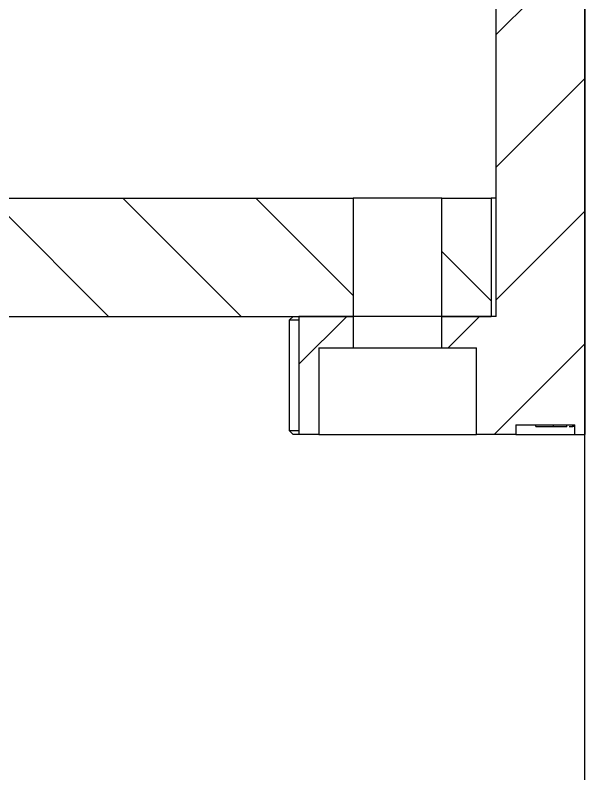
# Model space of a CAD drawing. Header units: millimetres. Extents: x -300 to 1184, y 5 to 1469.
# Drawn here: x 383.46 to 402.72, y 1353.55 to 1379.22 of the extents above; entities that cross this region are included whole.
import ezdxf

# ---------------------------------------------------------------- set-up
doc = ezdxf.new("R2010")
doc.units = ezdxf.units.MM

msp = doc.modelspace()

# ---------------------------------------------------------------- hatches: boundary and pattern name
at = {"linetype": 'Continuous', "lineweight": 18}
h = msp.add_hatch(dxfattribs=at)
h.set_pattern_fill('ANSI31', style=0)
h.paths.add_polyline_path([(399.057, 1365.033), (400.39, 1365.033), (400.39, 1365.366), (402.39, 1365.366), (402.39, 1365.033), (402.724, 1365.033), (402.724, 1384.366), (402.39, 1384.366), (402.39, 1384.033), (400.39, 1384.033), (400.39, 1384.366), (399.857, 1384.366), (399.724, 1384.233), (399.724, 1369.033), (397.89, 1369.033), (397.89, 1367.966), (399.057, 1367.966)], flags=0)
h = msp.add_hatch(dxfattribs=at)
h.set_pattern_fill('ANSI31', angle=90, style=0)
h.paths.add_polyline_path([(394.89, 1373.033), (373.057, 1373.033), (373.057, 1369.033), (394.89, 1369.033)], flags=0)
h = msp.add_hatch(dxfattribs=at)
h.set_pattern_fill('ANSI31', angle=90, style=0)
h.paths.add_polyline_path([(397.89, 1373.033), (397.89, 1369.033), (399.557, 1369.033), (399.557, 1373.033)], flags=0)
h = msp.add_hatch(dxfattribs=at)
h.set_pattern_fill('ANSI31', style=0)
h.paths.add_polyline_path([(394.89, 1367.966), (394.89, 1369.033), (393.054, 1369.033), (393.054, 1365.033), (393.724, 1365.033), (393.724, 1367.966)], flags=0)

# ---------------------------------------------------------------- linework, layer by layer
at = {"color": 7, "linetype": 'Continuous', "lineweight": 25}
for p, q in [((402.724, 1259.503), (402.724, 1451.503)), ((399.724, 1369.033), (399.724, 1384.233)), ((402.724, 1384.366), (402.724, 1365.033)), ((373.057, 1373.033), (394.89, 1373.033)), ((394.89, 1373.033), (394.89, 1369.033)), ((397.89, 1373.033), (394.89, 1373.033)), ((397.89, 1369.033), (397.89, 1373.033)), ((397.89, 1373.033), (399.557, 1373.033)), ((399.557, 1373.033), (399.557, 1369.033)), ((399.724, 1373.033), (399.557, 1373.033)), ((373.057, 1369.033), (394.89, 1369.033)), ((392.857, 1369.033), (392.724, 1368.9)), ((392.724, 1368.9), (392.724, 1365.166)), ((393.054, 1368.9), (392.724, 1368.9)), ((393.054, 1369.033), (393.054, 1365.033)), ((394.89, 1369.033), (393.054, 1369.033)), ((394.89, 1369.033), (394.89, 1367.966)), ((397.89, 1369.033), (394.89, 1369.033)), ((397.89, 1367.966), (397.89, 1369.033)), ((399.724, 1369.033), (397.89, 1369.033)), ((397.89, 1369.033), (399.557, 1369.033)), ((393.724, 1367.966), (394.89, 1367.966)), ((393.724, 1367.966), (393.724, 1365.033)), ((394.89, 1367.966), (397.89, 1367.966)), ((397.89, 1367.966), (399.057, 1367.966)), ((399.057, 1365.033), (399.057, 1367.966)), ((400.39, 1365.366), (400.39, 1365.033)), ((400.39, 1365.366), (402.39, 1365.366)), ((401.072, 1365.3), (401.072, 1365.366)), ((401.072, 1365.3), (401.667, 1365.3)), ((401.667, 1365.3), (401.667, 1365.366)), ((401.735, 1365.3), (401.735, 1365.291)), ((402.118, 1365.3), (402.118, 1365.366)), ((402.121, 1365.291), (402.121, 1365.366)), ((402.315, 1365.3), (402.315, 1365.366)), ((402.339, 1365.291), (402.339, 1365.366)), ((402.39, 1365.033), (402.39, 1365.366)), ((392.724, 1365.166), (393.054, 1365.166)), ((392.857, 1365.033), (392.724, 1365.166)), ((393.054, 1365.033), (392.857, 1365.033)), ((393.724, 1365.033), (393.054, 1365.033)), ((393.724, 1365.033), (399.057, 1365.033)), ((400.39, 1365.033), (399.057, 1365.033)), ((400.39, 1365.033), (402.39, 1365.033)), ((402.39, 1365.033), (402.724, 1365.033))]:
    msp.add_line(p, q, dxfattribs=at)
for points, knots in [([(401.667, 1365.3), (401.723, 1365.3), (401.834, 1365.3), (401.987, 1365.3), (402.09, 1365.3), (402.109, 1365.3), (402.118, 1365.3)], [0, 0, 0, 0, 0.281638, 0.559905, 0.779892, 1, 1, 1, 1]), ([(402.191, 1365.3), (402.212, 1365.3), (402.271, 1365.3), (402.297, 1365.3), (402.315, 1365.3)], [0, 0, 0, 0, 0.346499, 1, 1, 1, 1])]:
    msp.add_open_spline(points, degree=3, knots=knots, dxfattribs=at)

doc.saveas('drawing.dxf')
